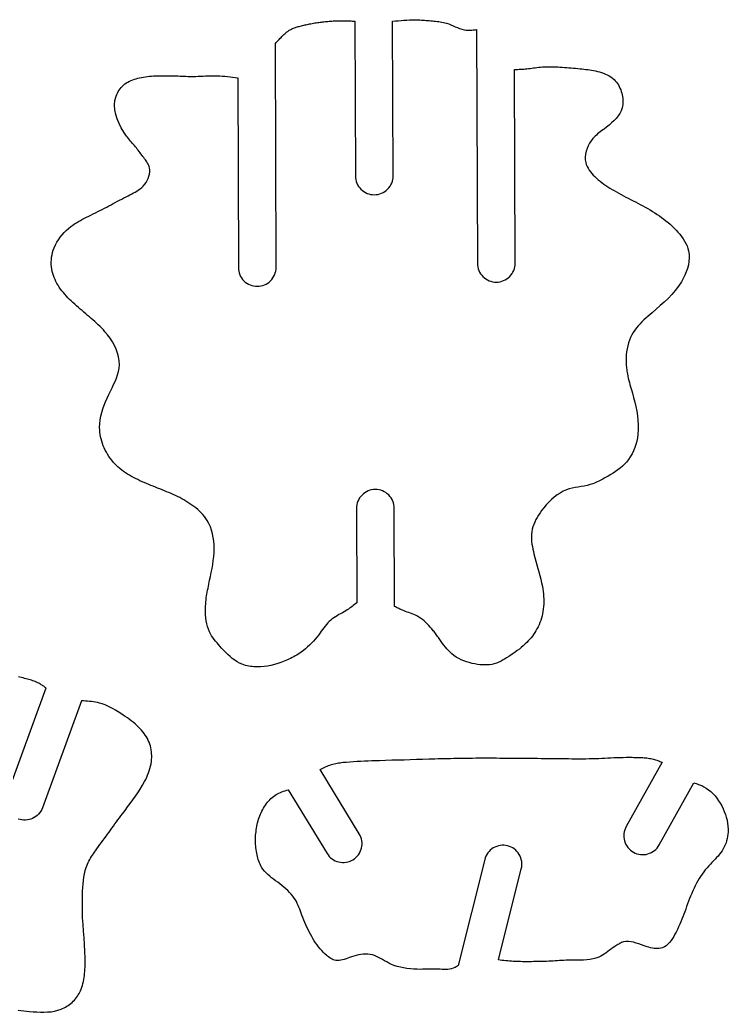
# Model space of a CAD drawing. Extents: x 0 to 940, y 0 to 559.
# Drawn here: x 337.7 to 450.2, y 387.5 to 545.2 of the extents above; entities that cross this region are included whole.
import ezdxf

# ---------------------------------------------------------------- set-up
doc = ezdxf.new("R2010")
doc.units = 0
doc.layers.add('CK_LEVEL_1', color=1, linetype='CONTINUOUS')

msp = doc.modelspace()

# ---------------------------------------------------------------- linework, layer by layer
at = {"layer": 'CK_LEVEL_1'}
for points in [[(391.23, 452.57), (391.04, 452.42), (390.85, 452.28), (390.66, 452.13), (390.47, 451.99), (390.28, 451.84), (390.08, 451.7), (389.89, 451.57), (389.69, 451.43), (389.49, 451.31), (389.21, 451.14), (388.94, 450.99), (388.66, 450.83), (388.38, 450.68), (388.11, 450.52), (387.84, 450.36), (387.57, 450.19), (387.32, 450.01), (387.08, 449.82), (386.84, 449.6), (386.61, 449.36), (386.39, 449.11), (386.18, 448.86), (385.98, 448.59), (385.78, 448.32), (385.58, 448.05), (385.38, 447.77), (385.18, 447.5), (384.91, 447.15), (384.63, 446.81), (384.34, 446.48), (384.04, 446.16), (383.73, 445.85), (383.41, 445.55), (383.08, 445.26), (382.74, 444.99), (382.39, 444.73), (382.16, 444.57), (381.93, 444.42), (381.69, 444.27), (381.45, 444.12), (381.2, 443.99), (380.95, 443.85), (380.7, 443.73), (380.45, 443.6), (380.19, 443.48), (379.68, 443.27), (379.17, 443.07), (378.65, 442.9), (378.12, 442.75), (377.58, 442.62), (377.04, 442.52), (376.49, 442.44), (375.94, 442.4), (375.39, 442.39), (375.12, 442.39), (374.85, 442.41), (374.58, 442.43), (374.31, 442.46), (374.05, 442.51), (373.79, 442.56), (373.53, 442.62), (373.28, 442.7), (373.03, 442.79), (372.61, 442.97), (372.21, 443.2), (371.82, 443.45), (371.44, 443.73), (371.08, 444.03), (370.73, 444.35), (370.39, 444.69), (370.06, 445.03), (369.73, 445.38), (369.48, 445.65), (369.24, 445.92), (369.01, 446.19), (368.78, 446.46), (368.56, 446.74), (368.36, 447.03), (368.16, 447.32), (367.99, 447.62), (367.83, 447.93), (367.65, 448.35), (367.5, 448.78), (367.39, 449.23), (367.3, 449.69), (367.23, 450.16), (367.19, 450.63), (367.17, 451.11), (367.17, 451.58), (367.19, 452.05), (367.21, 452.37), (367.24, 452.7), (367.27, 453.01), (367.31, 453.33), (367.36, 453.65), (367.41, 453.96), (367.46, 454.27), (367.52, 454.59), (367.58, 454.9), (367.7, 455.52), (367.84, 456.14), (367.97, 456.77), (368.1, 457.39), (368.22, 458.02), (368.33, 458.65), (368.42, 459.28), (368.49, 459.92), (368.54, 460.57), (368.55, 461.16), (368.54, 461.76), (368.5, 462.35), (368.42, 462.94), (368.31, 463.52), (368.16, 464.09), (367.97, 464.63), (367.73, 465.16), (367.46, 465.66), (367.25, 465.98), (367.02, 466.28), (366.77, 466.58), (366.51, 466.86), (366.23, 467.13), (365.95, 467.38), (365.65, 467.63), (365.34, 467.87), (365.03, 468.1), (364.71, 468.31), (364.4, 468.52), (364.07, 468.72), (363.74, 468.91), (363.41, 469.09), (363.08, 469.27), (362.74, 469.44), (362.4, 469.61), (362.06, 469.77), (361.7, 469.92), (361.35, 470.08), (361, 470.22), (360.64, 470.37), (360.28, 470.51), (359.92, 470.66), (359.57, 470.8), (359.21, 470.94), (358.85, 471.08), (358.5, 471.22), (358.15, 471.37), (357.8, 471.51), (357.45, 471.66), (357.1, 471.81), (356.76, 471.97), (356.41, 472.13), (356.07, 472.3), (355.74, 472.47), (355.41, 472.65), (355.1, 472.83), (354.78, 473.02), (354.47, 473.22), (354.17, 473.43), (353.88, 473.65), (353.59, 473.88), (353.31, 474.11), (353.05, 474.36), (352.78, 474.63), (352.52, 474.92), (352.28, 475.21), (352.05, 475.52), (351.83, 475.83), (351.62, 476.16), (351.43, 476.49), (351.25, 476.83), (351.09, 477.18), (350.94, 477.53), (350.81, 477.88), (350.7, 478.24), (350.6, 478.6), (350.52, 478.96), (350.45, 479.33), (350.4, 479.69), (350.37, 480.06), (350.36, 480.43), (350.38, 481.02), (350.44, 481.62), (350.55, 482.2), (350.69, 482.79), (350.87, 483.37), (351.07, 483.95), (351.3, 484.52), (351.55, 485.1), (351.82, 485.66), (352.07, 486.19), (352.33, 486.71), (352.58, 487.23), (352.81, 487.75), (353.02, 488.28), (353.2, 488.8), (353.35, 489.33), (353.45, 489.86), (353.49, 490.4), (353.47, 491.01), (353.37, 491.63), (353.2, 492.24), (352.98, 492.85), (352.7, 493.45), (352.38, 494.03), (352.02, 494.6), (351.63, 495.13), (351.21, 495.64), (350.95, 495.93), (350.69, 496.21), (350.42, 496.48), (350.14, 496.75), (349.86, 497), (349.58, 497.26), (349.3, 497.5), (349.01, 497.75), (348.73, 497.99), (348.44, 498.24), (348.14, 498.49), (347.85, 498.74), (347.56, 498.99), (347.27, 499.24), (346.98, 499.5), (346.69, 499.76), (346.4, 500.02), (346.12, 500.28), (345.85, 500.53), (345.59, 500.78), (345.33, 501.04), (345.08, 501.31), (344.84, 501.58), (344.6, 501.85), (344.37, 502.13), (344.15, 502.42), (343.94, 502.72), (343.76, 503.01), (343.58, 503.31), (343.42, 503.61), (343.27, 503.92), (343.13, 504.23), (343.02, 504.55), (342.91, 504.88), (342.83, 505.21), (342.76, 505.55), (342.71, 505.93), (342.68, 506.31), (342.67, 506.7), (342.69, 507.09), (342.73, 507.47), (342.8, 507.86), (342.89, 508.23), (342.99, 508.61), (343.13, 508.97), (343.32, 509.42), (343.54, 509.84), (343.8, 510.26), (344.08, 510.65), (344.38, 511.03), (344.71, 511.39), (345.05, 511.73), (345.41, 512.05), (345.79, 512.35), (346.09, 512.57), (346.39, 512.77), (346.7, 512.96), (347.01, 513.15), (347.33, 513.33), (347.65, 513.5), (347.97, 513.67), (348.29, 513.83), (348.62, 514), (348.98, 514.18), (349.34, 514.36), (349.69, 514.54), (350.05, 514.72), (350.41, 514.9), (350.77, 515.08), (351.12, 515.27), (351.48, 515.45), (351.83, 515.64), (352.17, 515.82), (352.51, 516), (352.85, 516.18), (353.19, 516.36), (353.53, 516.54), (353.87, 516.72), (354.21, 516.9), (354.56, 517.07), (354.9, 517.25), (355.18, 517.39), (355.47, 517.53), (355.75, 517.68), (356.02, 517.83), (356.29, 517.99), (356.56, 518.17), (356.81, 518.36), (357.05, 518.56), (357.29, 518.79), (357.52, 519.07), (357.73, 519.36), (357.91, 519.67), (358.07, 520), (358.2, 520.34), (358.28, 520.68), (358.33, 521.02), (358.33, 521.36), (358.29, 521.69), (358.23, 521.88), (358.16, 522.07), (358.08, 522.26), (357.98, 522.44), (357.87, 522.61), (357.75, 522.79), (357.63, 522.96), (357.5, 523.13), (357.37, 523.3), (357.23, 523.5), (357.08, 523.69), (356.93, 523.89), (356.78, 524.08), (356.64, 524.27), (356.49, 524.46), (356.34, 524.64), (356.2, 524.83), (356.05, 525.01), (355.89, 525.2), (355.73, 525.38), (355.57, 525.57), (355.42, 525.76), (355.26, 525.94), (355.1, 526.13), (354.94, 526.33), (354.79, 526.53), (354.63, 526.73), (354.2, 527.36), (353.8, 528.02), (353.44, 528.72), (353.15, 529.44), (352.92, 530.17), (352.78, 530.91), (352.73, 531.65), (352.79, 532.37), (352.97, 533.07), (353.07, 533.32), (353.18, 533.56), (353.31, 533.8), (353.46, 534.02), (353.62, 534.24), (353.79, 534.45), (353.98, 534.65), (354.17, 534.83), (354.38, 535), (354.61, 535.17), (354.85, 535.31), (355.1, 535.45), (355.36, 535.56), (355.62, 535.67), (355.89, 535.76), (356.16, 535.84), (356.43, 535.92), (356.71, 535.98), (357.03, 536.05), (357.34, 536.1), (357.66, 536.15), (357.98, 536.19), (358.29, 536.23), (358.61, 536.26), (358.93, 536.28), (359.25, 536.3), (359.57, 536.31), (359.9, 536.32), (360.23, 536.32), (360.57, 536.32), (360.9, 536.32), (361.23, 536.32), (361.56, 536.31), (361.9, 536.3), (362.23, 536.29), (362.56, 536.28), (362.86, 536.27), (363.17, 536.26), (363.47, 536.24), (363.77, 536.23), (364.08, 536.22), (364.38, 536.21), (364.69, 536.21), (364.99, 536.2), (365.29, 536.2), (365.67, 536.21), (366.04, 536.23), (366.42, 536.24), (366.79, 536.26), (367.17, 536.28), (367.54, 536.3), (367.92, 536.31), (368.29, 536.32), (368.66, 536.32), (369.07, 536.31), (369.47, 536.29), (369.88, 536.26), (370.28, 536.23), (370.68, 536.18), (371.09, 536.14), (371.49, 536.09), (371.89, 536.04), (372.3, 535.99), (372.4, 505.84, 0.414214), (375.41, 502.85, 0.414214), (378.4, 505.86), (378.28, 541.41), (378.43, 541.58), (378.58, 541.75), (378.72, 541.91), (378.87, 542.08), (379.02, 542.24), (379.18, 542.4), (379.33, 542.56), (379.49, 542.72), (379.65, 542.87), (379.77, 542.97), (379.88, 543.07), (380, 543.17), (380.12, 543.27), (380.24, 543.36), (380.36, 543.44), (380.49, 543.53), (380.61, 543.61), (380.75, 543.68), (380.88, 543.75), (381.02, 543.81), (381.17, 543.87), (381.31, 543.92), (381.46, 543.97), (381.61, 544.02), (381.76, 544.07), (381.91, 544.11), (382.06, 544.15), (382.24, 544.2), (382.43, 544.25), (382.61, 544.29), (382.8, 544.34), (382.98, 544.38), (383.17, 544.42), (383.36, 544.46), (383.54, 544.5), (383.73, 544.54), (383.93, 544.58), (384.14, 544.62), (384.35, 544.65), (384.55, 544.69), (384.76, 544.72), (384.97, 544.75), (385.18, 544.78), (385.38, 544.81), (385.59, 544.83), (385.8, 544.86), (386.01, 544.88), (386.22, 544.91), (386.43, 544.93), (386.64, 544.95), (386.84, 544.96), (387.05, 544.98), (387.26, 545), (387.47, 545.01), (387.67, 545.02), (387.86, 545.03), (388.05, 545.04), (388.24, 545.05), (388.44, 545.05), (388.63, 545.05), (388.82, 545.06), (389.02, 545.06), (389.21, 545.05), (389.4, 545.05), (389.59, 545.04), (389.78, 545.04), (389.97, 545.03), (390.16, 545.02), (390.35, 545.01), (390.54, 545), (390.72, 544.99), (390.91, 544.98), (391, 520.39, 0.414214), (394.01, 517.4, 0.414214), (397, 520.41), (396.92, 544.98), (397.37, 545.02), (397.82, 545.06), (398.27, 545.09), (398.72, 545.13), (399.17, 545.15), (399.62, 545.17), (400.07, 545.19), (400.52, 545.19), (400.97, 545.18), (401.23, 545.18), (401.48, 545.16), (401.73, 545.15), (401.98, 545.13), (402.23, 545.11), (402.48, 545.09), (402.73, 545.07), (402.98, 545.05), (403.23, 545.02), (403.48, 545), (403.74, 544.98), (403.99, 544.95), (404.24, 544.92), (404.49, 544.88), (404.74, 544.84), (404.99, 544.79), (405.24, 544.73), (405.48, 544.66), (405.83, 544.54), (406.18, 544.4), (406.53, 544.25), (406.87, 544.1), (407.21, 543.95), (407.56, 543.82), (407.91, 543.7), (408.26, 543.61), (408.61, 543.55), (408.79, 543.54), (408.97, 543.53), (409.15, 543.54), (409.34, 543.55), (409.52, 543.56), (409.71, 543.58), (409.89, 543.61), (410.08, 543.63), (410.26, 543.66), (410.39, 506.51, 0.414214), (413.4, 503.52, 0.414214), (416.39, 506.53), (416.29, 537.31), (416.47, 537.31), (416.66, 537.32), (416.84, 537.32), (417.03, 537.33), (417.22, 537.34), (417.4, 537.35), (417.59, 537.36), (417.77, 537.37), (417.96, 537.39), (418.23, 537.42), (418.5, 537.45), (418.77, 537.48), (419.05, 537.52), (419.32, 537.56), (419.59, 537.59), (419.86, 537.63), (420.13, 537.66), (420.41, 537.69), (420.75, 537.71), (421.09, 537.73), (421.44, 537.74), (421.78, 537.74), (422.13, 537.74), (422.47, 537.73), (422.82, 537.71), (423.17, 537.7), (423.51, 537.68), (423.87, 537.66), (424.23, 537.63), (424.58, 537.61), (424.94, 537.58), (425.29, 537.55), (425.65, 537.52), (426, 537.49), (426.36, 537.46), (426.71, 537.42), (427.02, 537.39), (427.32, 537.36), (427.62, 537.32), (427.93, 537.28), (428.23, 537.24), (428.54, 537.19), (428.84, 537.13), (429.14, 537.07), (429.45, 537), (429.77, 536.91), (430.1, 536.81), (430.41, 536.7), (430.73, 536.58), (431.03, 536.44), (431.32, 536.28), (431.6, 536.11), (431.87, 535.92), (432.11, 535.7), (432.3, 535.51), (432.48, 535.3), (432.64, 535.07), (432.79, 534.84), (432.93, 534.59), (433.05, 534.34), (433.16, 534.08), (433.25, 533.81), (433.33, 533.54), (433.39, 533.28), (433.45, 533.02), (433.48, 532.75), (433.51, 532.49), (433.52, 532.23), (433.51, 531.97), (433.49, 531.71), (433.45, 531.46), (433.39, 531.22), (433.23, 530.76), (433.01, 530.33), (432.75, 529.92), (432.43, 529.54), (432.09, 529.17), (431.71, 528.81), (431.32, 528.48), (430.92, 528.15), (430.51, 527.84), (430.3, 527.69), (430.09, 527.53), (429.89, 527.38), (429.68, 527.22), (429.49, 527.06), (429.29, 526.89), (429.11, 526.71), (428.93, 526.53), (428.75, 526.34), (428.47, 525.98), (428.22, 525.59), (428, 525.17), (427.81, 524.74), (427.67, 524.3), (427.57, 523.84), (427.52, 523.39), (427.53, 522.95), (427.6, 522.51), (427.69, 522.2), (427.81, 521.89), (427.97, 521.6), (428.14, 521.32), (428.35, 521.04), (428.57, 520.78), (428.8, 520.52), (429.04, 520.28), (429.3, 520.04), (429.59, 519.78), (429.89, 519.54), (430.2, 519.3), (430.5, 519.08), (430.82, 518.86), (431.13, 518.65), (431.45, 518.45), (431.78, 518.25), (432.1, 518.06), (432.47, 517.85), (432.84, 517.65), (433.22, 517.44), (433.6, 517.24), (433.97, 517.04), (434.35, 516.85), (434.74, 516.65), (435.12, 516.45), (435.5, 516.25), (435.89, 516.05), (436.28, 515.84), (436.68, 515.63), (437.06, 515.42), (437.45, 515.2), (437.83, 514.98), (438.21, 514.75), (438.59, 514.52), (438.96, 514.28), (439.31, 514.04), (439.66, 513.79), (440.01, 513.53), (440.35, 513.27), (440.68, 512.99), (441.01, 512.71), (441.33, 512.41), (441.64, 512.11), (441.95, 511.79), (442.25, 511.47), (442.54, 511.13), (442.82, 510.78), (443.08, 510.42), (443.31, 510.05), (443.52, 509.67), (443.7, 509.27), (443.85, 508.87), (443.96, 508.47), (444.04, 507.93), (444.05, 507.37), (444.01, 506.82), (443.92, 506.26), (443.78, 505.7), (443.59, 505.15), (443.37, 504.62), (443.11, 504.09), (442.83, 503.59), (442.35, 502.86), (441.84, 502.18), (441.28, 501.54), (440.69, 500.93), (440.08, 500.35), (439.45, 499.78), (438.8, 499.22), (438.15, 498.66), (437.51, 498.1), (437.18, 497.8), (436.86, 497.5), (436.54, 497.2), (436.23, 496.88), (435.94, 496.56), (435.66, 496.23), (435.4, 495.89), (435.16, 495.53), (434.94, 495.16), (434.73, 494.74), (434.55, 494.3), (434.39, 493.85), (434.27, 493.39), (434.17, 492.91), (434.1, 492.43), (434.05, 491.95), (434.02, 491.46), (434.02, 490.96), (434.02, 490.74), (434.03, 490.51), (434.05, 490.29), (434.07, 490.06), (434.09, 489.84), (434.12, 489.61), (434.15, 489.39), (434.18, 489.17), (434.22, 488.95), (434.29, 488.6), (434.36, 488.26), (434.45, 487.91), (434.54, 487.57), (434.63, 487.24), (434.73, 486.9), (434.82, 486.56), (434.92, 486.22), (435.02, 485.89), (435.22, 485.18), (435.41, 484.46), (435.58, 483.74), (435.72, 483.02), (435.83, 482.29), (435.91, 481.55), (435.95, 480.82), (435.94, 480.08), (435.89, 479.34), (435.81, 478.8), (435.7, 478.26), (435.56, 477.74), (435.39, 477.22), (435.19, 476.71), (434.96, 476.22), (434.69, 475.76), (434.39, 475.31), (434.06, 474.9), (433.76, 474.57), (433.43, 474.26), (433.08, 473.97), (432.72, 473.7), (432.35, 473.43), (431.96, 473.18), (431.57, 472.94), (431.17, 472.71), (430.77, 472.48), (430.55, 472.35), (430.33, 472.23), (430.11, 472.1), (429.89, 471.99), (429.67, 471.87), (429.44, 471.76), (429.22, 471.66), (428.99, 471.56), (428.75, 471.48), (428.29, 471.34), (427.83, 471.22), (427.35, 471.12), (426.87, 471.04), (426.4, 470.95), (425.92, 470.87), (425.45, 470.77), (424.98, 470.65), (424.53, 470.5), (424.01, 470.28), (423.52, 470.01), (423.04, 469.7), (422.58, 469.36), (422.15, 468.98), (421.73, 468.57), (421.33, 468.14), (420.95, 467.68), (420.59, 467.21), (420.35, 466.86), (420.11, 466.51), (419.89, 466.14), (419.69, 465.78), (419.51, 465.4), (419.35, 465.02), (419.21, 464.64), (419.11, 464.24), (419.03, 463.85), (418.99, 463.46), (418.97, 463.08), (418.98, 462.69), (419.01, 462.29), (419.06, 461.9), (419.12, 461.51), (419.2, 461.11), (419.28, 460.72), (419.38, 460.33), (419.53, 459.75), (419.69, 459.17), (419.85, 458.6), (420.01, 458.03), (420.17, 457.46), (420.32, 456.89), (420.47, 456.32), (420.6, 455.75), (420.71, 455.17), (420.77, 454.77), (420.83, 454.38), (420.87, 453.98), (420.91, 453.58), (420.92, 453.17), (420.93, 452.77), (420.92, 452.37), (420.9, 451.97), (420.86, 451.56), (420.8, 451.2), (420.74, 450.83), (420.66, 450.47), (420.56, 450.12), (420.45, 449.76), (420.33, 449.42), (420.19, 449.07), (420.03, 448.74), (419.86, 448.41), (419.69, 448.12), (419.51, 447.83), (419.32, 447.55), (419.12, 447.28), (418.91, 447.01), (418.69, 446.75), (418.46, 446.5), (418.23, 446.26), (417.99, 446.02), (417.68, 445.74), (417.37, 445.48), (417.06, 445.22), (416.73, 444.97), (416.4, 444.73), (416.06, 444.5), (415.72, 444.27), (415.38, 444.04), (415.03, 443.82), (414.86, 443.71), (414.68, 443.61), (414.51, 443.5), (414.33, 443.4), (414.16, 443.31), (413.98, 443.21), (413.8, 443.13), (413.61, 443.05), (413.43, 442.98), (413.07, 442.87), (412.7, 442.78), (412.32, 442.73), (411.94, 442.7), (411.55, 442.69), (411.17, 442.7), (410.78, 442.73), (410.39, 442.78), (410, 442.85), (409.55, 442.94), (409.1, 443.06), (408.67, 443.19), (408.24, 443.35), (407.83, 443.52), (407.43, 443.72), (407.04, 443.94), (406.67, 444.19), (406.32, 444.46), (406.05, 444.7), (405.79, 444.96), (405.54, 445.24), (405.3, 445.52), (405.07, 445.81), (404.84, 446.11), (404.62, 446.42), (404.4, 446.72), (404.19, 447.03), (404.07, 447.19), (403.96, 447.35), (403.85, 447.51), (403.73, 447.67), (403.61, 447.82), (403.5, 447.98), (403.38, 448.13), (403.25, 448.29), (403.13, 448.44), (402.9, 448.7), (402.67, 448.96), (402.43, 449.22), (402.17, 449.46), (401.91, 449.69), (401.64, 449.91), (401.36, 450.11), (401.07, 450.3), (400.77, 450.47), (400.53, 450.59), (400.28, 450.7), (400.02, 450.8), (399.77, 450.9), (399.51, 451), (399.25, 451.09), (398.99, 451.19), (398.73, 451.28), (398.48, 451.39), (398.34, 451.45), (398.2, 451.51), (398.06, 451.57), (397.92, 451.64), (397.78, 451.7), (397.64, 451.77), (397.51, 451.84), (397.37, 451.91), (397.23, 451.98), (397.18, 467.58, 0.414214), (394.17, 470.57, 0.414214), (391.18, 467.56), (391.23, 452.57)], [(380.33, 422.85), (386.49, 412.74, 0.414214), (390.62, 411.74, 0.414214), (391.62, 415.86), (385.38, 426.1), (385.6, 426.21), (385.82, 426.31), (386.05, 426.41), (386.27, 426.51), (386.49, 426.61), (386.72, 426.7), (386.95, 426.78), (387.18, 426.86), (387.41, 426.93), (387.64, 426.99), (387.87, 427.04), (388.1, 427.08), (388.33, 427.12), (388.57, 427.16), (388.8, 427.19), (389.04, 427.22), (389.28, 427.24), (389.52, 427.26), (390.11, 427.31), (390.7, 427.35), (391.29, 427.39), (391.88, 427.42), (392.46, 427.45), (393.05, 427.47), (393.64, 427.49), (394.23, 427.51), (394.82, 427.53), (395.8, 427.56), (396.78, 427.59), (397.76, 427.62), (398.74, 427.64), (399.73, 427.67), (400.71, 427.7), (401.69, 427.73), (402.67, 427.76), (403.65, 427.78), (404.15, 427.8), (404.65, 427.81), (405.14, 427.82), (405.64, 427.83), (406.14, 427.85), (406.63, 427.86), (407.13, 427.87), (407.62, 427.88), (408.12, 427.88), (408.17, 427.88), (408.21, 427.89), (408.26, 427.89), (408.3, 427.89), (408.35, 427.89), (408.4, 427.89), (408.44, 427.89), (408.49, 427.89), (408.53, 427.89), (409.08, 427.9), (409.62, 427.9), (410.16, 427.91), (410.71, 427.91), (411.25, 427.91), (411.79, 427.91), (412.34, 427.91), (412.88, 427.91), (413.42, 427.91), (413.97, 427.9), (414.51, 427.9), (415.05, 427.9), (415.6, 427.89), (416.14, 427.89), (416.69, 427.89), (417.23, 427.88), (417.78, 427.88), (418.32, 427.87), (418.87, 427.87), (419.41, 427.86), (419.96, 427.86), (420.5, 427.85), (421.05, 427.85), (421.59, 427.84), (422.14, 427.84), (422.69, 427.83), (423.23, 427.82), (423.78, 427.81), (424.33, 427.8), (424.88, 427.8), (425.42, 427.79), (425.97, 427.78), (426.52, 427.78), (427.07, 427.78), (427.61, 427.79), (428.16, 427.8), (428.33, 427.8), (428.5, 427.8), (428.68, 427.81), (428.85, 427.81), (429.02, 427.82), (429.19, 427.83), (429.36, 427.83), (429.53, 427.84), (429.7, 427.85), (430.18, 427.87), (430.66, 427.89), (431.14, 427.91), (431.62, 427.94), (432.09, 427.96), (432.57, 427.98), (433.05, 428), (433.53, 428.01), (434.01, 428.02), (434.25, 428.02), (434.5, 428.02), (434.75, 428.02), (435, 428.02), (435.25, 428.01), (435.49, 428.01), (435.74, 428), (435.99, 427.99), (436.24, 427.98), (436.46, 427.97), (436.68, 427.96), (436.89, 427.95), (437.11, 427.93), (437.33, 427.91), (437.54, 427.89), (437.76, 427.85), (437.97, 427.81), (438.18, 427.77), (438.36, 427.72), (438.53, 427.67), (438.71, 427.61), (438.88, 427.55), (439.05, 427.49), (439.22, 427.43), (439.39, 427.36), (439.56, 427.29), (439.73, 427.22), (434.04, 417.01, 0.414214), (435.2, 412.93, 0.414214), (439.28, 414.09), (444.78, 423.95), (444.96, 423.89), (445.14, 423.83), (445.32, 423.78), (445.5, 423.71), (445.68, 423.65), (445.86, 423.58), (446.03, 423.51), (446.2, 423.43), (446.37, 423.35), (446.76, 423.12), (447.14, 422.86), (447.5, 422.56), (447.83, 422.23), (448.15, 421.88), (448.44, 421.51), (448.72, 421.12), (448.97, 420.71), (449.21, 420.29), (449.42, 419.85), (449.62, 419.41), (449.8, 418.95), (449.94, 418.49), (450.06, 418.03), (450.15, 417.56), (450.21, 417.09), (450.24, 416.61), (450.23, 416.13), (450.2, 415.78), (450.15, 415.44), (450.09, 415.09), (450, 414.75), (449.9, 414.42), (449.77, 414.09), (449.63, 413.77), (449.47, 413.47), (449.29, 413.17), (449.09, 412.88), (448.88, 412.6), (448.65, 412.33), (448.41, 412.07), (448.16, 411.82), (447.91, 411.56), (447.66, 411.31), (447.41, 411.05), (447.17, 410.79), (446.88, 410.47), (446.61, 410.14), (446.35, 409.8), (446.1, 409.46), (445.86, 409.1), (445.63, 408.74), (445.42, 408.37), (445.21, 408), (445.01, 407.62), (444.81, 407.21), (444.63, 406.8), (444.45, 406.39), (444.28, 405.97), (444.11, 405.56), (443.95, 405.14), (443.79, 404.72), (443.64, 404.3), (443.49, 403.89), (443.34, 403.48), (443.19, 403.08), (443.04, 402.68), (442.88, 402.28), (442.72, 401.88), (442.55, 401.48), (442.36, 401.07), (442.17, 400.66), (441.97, 400.25), (441.78, 399.89), (441.59, 399.55), (441.38, 399.21), (441.16, 398.89), (440.92, 398.59), (440.67, 398.32), (440.39, 398.08), (440.1, 397.89), (439.79, 397.75), (439.55, 397.68), (439.29, 397.64), (439.03, 397.62), (438.75, 397.63), (438.48, 397.66), (438.2, 397.7), (437.91, 397.76), (437.63, 397.84), (437.35, 397.92), (436.91, 398.06), (436.48, 398.21), (436.05, 398.36), (435.63, 398.5), (435.22, 398.62), (434.81, 398.7), (434.4, 398.75), (434, 398.74), (433.61, 398.67), (433.45, 398.63), (433.3, 398.57), (433.15, 398.51), (432.99, 398.43), (432.84, 398.35), (432.69, 398.27), (432.54, 398.18), (432.4, 398.08), (432.25, 397.98), (431.96, 397.78), (431.68, 397.56), (431.4, 397.35), (431.12, 397.14), (430.84, 396.94), (430.56, 396.74), (430.28, 396.56), (429.98, 396.4), (429.68, 396.25), (429.23, 396.09), (428.76, 395.97), (428.27, 395.88), (427.77, 395.83), (427.26, 395.8), (426.74, 395.79), (426.22, 395.79), (425.7, 395.79), (425.19, 395.79), (424.83, 395.78), (424.48, 395.77), (424.14, 395.75), (423.79, 395.73), (423.44, 395.71), (423.1, 395.69), (422.76, 395.66), (422.41, 395.64), (422.07, 395.62), (421.73, 395.61), (421.38, 395.59), (421.04, 395.58), (420.7, 395.57), (420.35, 395.56), (420.01, 395.56), (419.67, 395.55), (419.32, 395.55), (418.98, 395.54), (418.69, 395.54), (418.4, 395.54), (418.11, 395.54), (417.82, 395.54), (417.53, 395.54), (417.24, 395.55), (416.96, 395.55), (416.67, 395.56), (416.38, 395.58), (416.08, 395.59), (415.79, 395.61), (415.49, 395.64), (415.2, 395.66), (414.9, 395.69), (414.61, 395.72), (414.31, 395.75), (414.02, 395.78), (413.72, 395.81), (417.37, 410.31, 0.414214), (415.19, 413.95, 0.414214), (411.55, 411.77), (407.31, 394.91), (407.25, 394.88), (407.2, 394.84), (407.14, 394.8), (407.09, 394.76), (407.04, 394.73), (406.98, 394.7), (406.92, 394.66), (406.87, 394.63), (406.81, 394.6), (406.55, 394.49), (406.27, 394.4), (405.98, 394.35), (405.69, 394.32), (405.39, 394.3), (405.09, 394.31), (404.78, 394.32), (404.47, 394.33), (404.17, 394.34), (403.85, 394.35), (403.53, 394.35), (403.21, 394.35), (402.9, 394.35), (402.59, 394.34), (402.28, 394.34), (401.96, 394.33), (401.65, 394.33), (401.34, 394.32), (400.81, 394.33), (400.27, 394.35), (399.74, 394.39), (399.2, 394.45), (398.67, 394.54), (398.15, 394.65), (397.63, 394.79), (397.13, 394.96), (396.63, 395.17), (396.3, 395.33), (395.98, 395.51), (395.65, 395.69), (395.33, 395.88), (395.01, 396.06), (394.69, 396.23), (394.37, 396.38), (394.04, 396.51), (393.7, 396.61), (393.35, 396.69), (392.99, 396.73), (392.62, 396.74), (392.25, 396.72), (391.88, 396.68), (391.5, 396.62), (391.12, 396.53), (390.75, 396.43), (390.37, 396.3), (390.08, 396.2), (389.8, 396.1), (389.52, 396), (389.24, 395.9), (388.96, 395.82), (388.69, 395.76), (388.42, 395.73), (388.15, 395.72), (387.88, 395.75), (387.69, 395.79), (387.49, 395.86), (387.3, 395.95), (387.11, 396.05), (386.92, 396.17), (386.74, 396.3), (386.56, 396.44), (386.39, 396.58), (386.22, 396.73), (385.93, 397.02), (385.65, 397.31), (385.39, 397.61), (385.14, 397.92), (384.9, 398.23), (384.68, 398.55), (384.47, 398.88), (384.26, 399.21), (384.06, 399.55), (383.86, 399.91), (383.67, 400.27), (383.49, 400.64), (383.31, 401.01), (383.13, 401.39), (382.97, 401.77), (382.8, 402.15), (382.65, 402.54), (382.5, 402.93), (382.38, 403.24), (382.26, 403.55), (382.15, 403.87), (382.02, 404.18), (381.9, 404.48), (381.76, 404.78), (381.62, 405.08), (381.46, 405.36), (381.29, 405.64), (381.06, 405.96), (380.81, 406.27), (380.54, 406.56), (380.25, 406.85), (379.95, 407.12), (379.64, 407.38), (379.31, 407.64), (378.98, 407.9), (378.65, 408.15), (378.33, 408.39), (378.01, 408.63), (377.69, 408.88), (377.39, 409.13), (377.09, 409.39), (376.81, 409.66), (376.55, 409.95), (376.31, 410.25), (376.1, 410.57), (375.97, 410.79), (375.86, 411.02), (375.75, 411.26), (375.66, 411.51), (375.57, 411.76), (375.5, 412.01), (375.43, 412.27), (375.37, 412.53), (375.32, 412.79), (375.27, 413.07), (375.23, 413.35), (375.2, 413.64), (375.17, 413.92), (375.15, 414.2), (375.13, 414.48), (375.13, 414.77), (375.13, 415.05), (375.14, 415.33), (375.15, 415.62), (375.17, 415.91), (375.21, 416.2), (375.24, 416.48), (375.29, 416.77), (375.34, 417.06), (375.4, 417.34), (375.47, 417.62), (375.55, 417.9), (375.63, 418.17), (375.72, 418.43), (375.81, 418.7), (375.92, 418.96), (376.03, 419.21), (376.15, 419.47), (376.28, 419.72), (376.42, 419.96), (376.56, 420.21), (376.71, 420.43), (376.86, 420.65), (377.03, 420.87), (377.2, 421.07), (377.38, 421.27), (377.57, 421.46), (377.76, 421.64), (377.97, 421.8), (378.18, 421.95), (378.4, 422.09), (378.62, 422.21), (378.85, 422.32), (379.09, 422.43), (379.33, 422.52), (379.58, 422.61), (379.83, 422.69), (380.08, 422.77), (380.33, 422.85)]]:
    msp.add_lwpolyline(points, format="xyb", close=True, dxfattribs=at)
msp.add_lwpolyline([(335.64, 422.06), (341.84, 439.04), (341.72, 439.13), (341.59, 439.22), (341.47, 439.3), (341.35, 439.39), (341.22, 439.47), (341.09, 439.55), (340.97, 439.63), (340.84, 439.7), (340.71, 439.77), (340.52, 439.87), (340.33, 439.96), (340.13, 440.04), (339.93, 440.11), (339.73, 440.18), (339.53, 440.25), (339.33, 440.31), (339.12, 440.37), (338.92, 440.43), (338.67, 440.5), (338.43, 440.56), (338.18, 440.63), (337.93, 440.69), (337.69, 440.76), (337.44, 440.82)], dxfattribs=at)
msp.add_lwpolyline([(337.4, 387.82), (337.85, 387.77), (338.31, 387.73), (338.77, 387.68), (339.23, 387.64), (339.8, 387.59), (340.37, 387.55), (340.94, 387.53), (341.51, 387.52), (342.07, 387.55), (342.63, 387.6), (343.18, 387.69), (343.72, 387.82), (344.25, 388), (344.48, 388.1), (344.71, 388.21), (344.94, 388.33), (345.16, 388.46), (345.37, 388.6), (345.58, 388.75), (345.79, 388.91), (345.98, 389.07), (346.16, 389.25), (346.34, 389.44), (346.51, 389.63), (346.67, 389.83), (346.82, 390.04), (346.96, 390.26), (347.09, 390.48), (347.21, 390.7), (347.32, 390.93), (347.42, 391.17), (347.53, 391.47), (347.62, 391.77), (347.71, 392.08), (347.78, 392.39), (347.84, 392.7), (347.89, 393.02), (347.93, 393.33), (347.96, 393.65), (347.99, 393.97), (348.04, 395.04), (348.05, 396.11), (348.02, 397.18), (347.96, 398.25), (347.89, 399.32), (347.81, 400.39), (347.73, 401.45), (347.66, 402.52), (347.62, 403.58), (347.62, 403.87), (347.61, 404.17), (347.61, 404.46), (347.61, 404.75), (347.61, 405.04), (347.62, 405.34), (347.62, 405.63), (347.63, 405.93), (347.64, 406.22), (347.65, 406.77), (347.68, 407.32), (347.72, 407.87), (347.77, 408.42), (347.85, 408.96), (347.95, 409.49), (348.07, 410.02), (348.23, 410.53), (348.42, 411.03), (348.54, 411.28), (348.66, 411.53), (348.79, 411.77), (348.93, 412.01), (349.08, 412.24), (349.23, 412.47), (349.38, 412.7), (349.54, 412.93), (349.7, 413.16), (349.93, 413.49), (350.17, 413.83), (350.41, 414.16), (350.65, 414.48), (350.89, 414.81), (351.13, 415.14), (351.37, 415.47), (351.61, 415.79), (351.85, 416.12), (352.08, 416.44), (352.32, 416.77), (352.55, 417.09), (352.79, 417.42), (353.02, 417.74), (353.26, 418.07), (353.49, 418.39), (353.73, 418.72), (353.97, 419.04), (354.39, 419.59), (354.81, 420.15), (355.23, 420.7), (355.64, 421.26), (356.04, 421.82), (356.44, 422.39), (356.82, 422.97), (357.17, 423.57), (357.51, 424.17), (357.68, 424.51), (357.84, 424.85), (357.99, 425.19), (358.13, 425.54), (358.25, 425.89), (358.36, 426.25), (358.45, 426.61), (358.53, 426.97), (358.59, 427.34), (358.62, 427.65), (358.63, 427.97), (358.64, 428.28), (358.62, 428.59), (358.6, 428.9), (358.55, 429.21), (358.49, 429.52), (358.42, 429.82), (358.32, 430.12), (358.21, 430.42), (358.08, 430.71), (357.94, 431), (357.78, 431.28), (357.61, 431.55), (357.42, 431.81), (357.23, 432.07), (357.02, 432.32), (356.81, 432.56), (356.54, 432.83), (356.26, 433.09), (355.98, 433.34), (355.68, 433.59), (355.38, 433.82), (355.07, 434.05), (354.76, 434.27), (354.44, 434.49), (354.12, 434.71), (353.72, 434.98), (353.31, 435.24), (352.9, 435.49), (352.49, 435.73), (352.07, 435.95), (351.65, 436.16), (351.22, 436.35), (350.78, 436.51), (350.33, 436.64), (350.02, 436.71), (349.71, 436.78), (349.4, 436.83), (349.08, 436.87), (348.77, 436.9), (348.45, 436.93), (348.12, 436.95), (347.8, 436.97), (347.48, 436.98), (341.27, 420, -0.414214), (337.42, 418.21, -0.414214)], format="xyb", dxfattribs=at)

doc.saveas('drawing.dxf')
